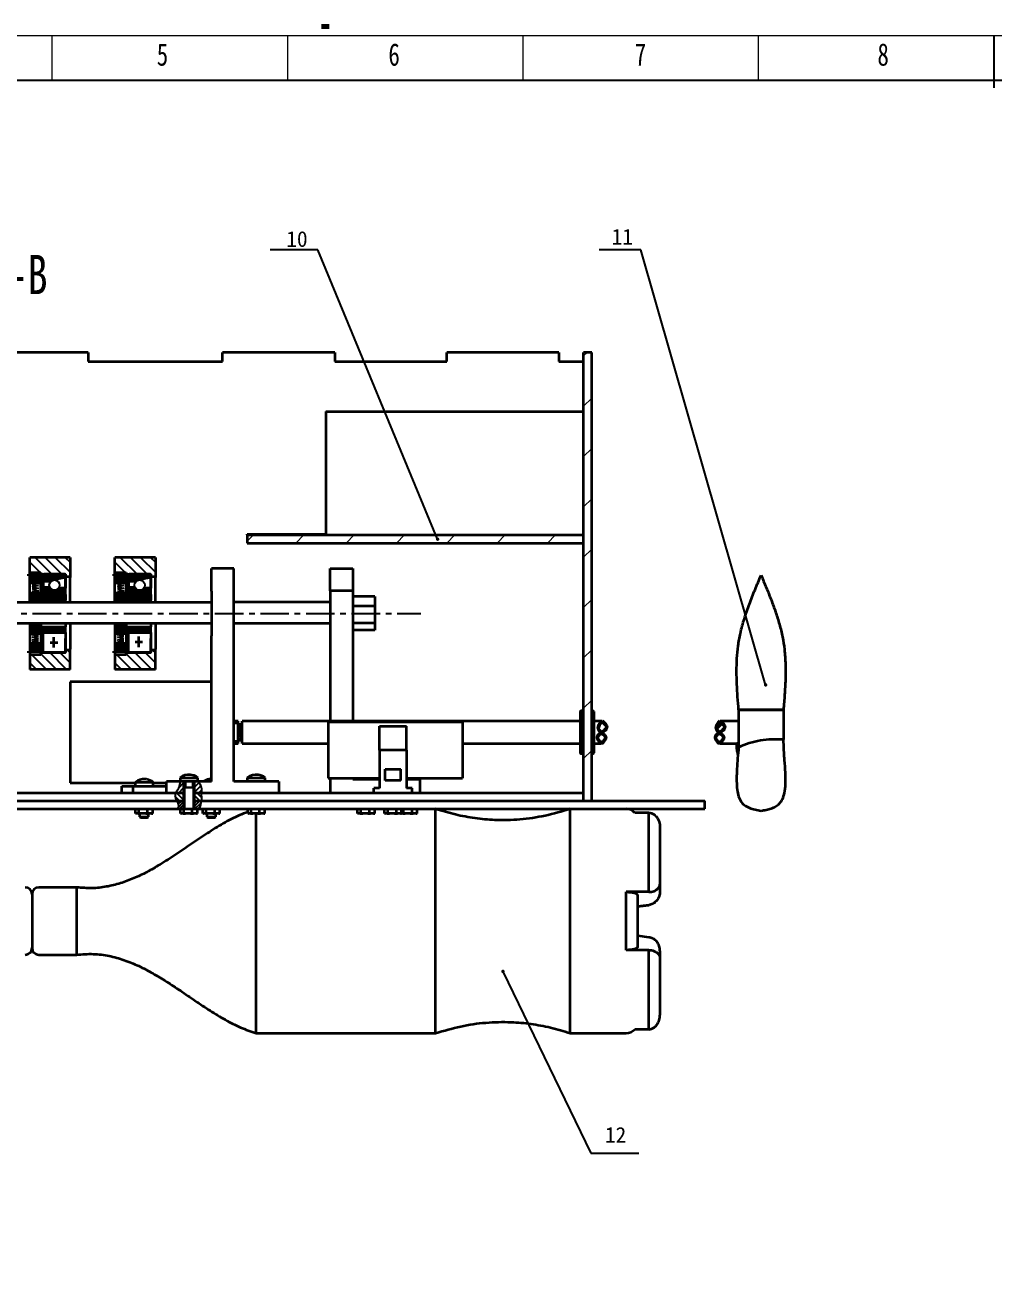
# Model space of a CAD drawing. Header units: millimetres. Extents: x 0 to 841, y 0 to 596.
# Drawn here: x 204.6 to 420.5, y 314.3 to 596.3 of the extents above; entities that cross this region are included whole.
import ezdxf

# ---------------------------------------------------------------- set-up
doc = ezdxf.new("R2010")
doc.units = ezdxf.units.MM
doc.linetypes.add('CENTER', pattern=[10.16, 6.35, -1.27, 1.27, -1.27])
doc.layers.add('中心线', color=4, linetype='CENTER', lineweight=25)
doc.layers.add('粗实线', color=7, linetype='Continuous', lineweight=50)
doc.styles.add('SLDTEXTSTYLE1', font='TXT', dxfattribs={"width": 0.75})
doc.dimstyles.new('ISO-25', dxfattribs={"dimtxt": 2.5, "dimasz": 2.5, "dimexe": 1.25, "dimexo": 0.625, "dimtad": 1, "dimtxsty": 'Standard', "dimcen": 2.5, "dimadec": 0, "dimazin": 0, "dimtfac": 1, "dimtmove": 0, "dimatfit": 3, "dimfxl": 1, "dimarcsym": 0})
pattern_1 = [(45, (-164.268, -94.267), (-5.61266, 5.61266), [])]
pattern_2 = [(135, (-916.0449, -337.09384), (-0.179605122, -0.179605122), [])]
pattern_3 = [(45, (-916.0449, -337.09384), (-0.179605122, 0.179605122), [])]
pattern_4 = [(135, (-916.0449, -337.0938), (-1.122532, -1.122532), [])]
pattern_5 = [(135, (-897.0449, -337.09384), (-0.179605122, -0.179605122), [])]
pattern_6 = [(45, (-897.0449, -337.09384), (-0.179605122, 0.179605122), [])]
pattern_7 = [(135, (-897.0449, -337.0938), (-1.122532, -1.122532), [])]

msp = doc.modelspace()

# ---------------------------------------------------------------- hatches: boundary and pattern name
at = {"linetype": 'Continuous', "lineweight": 18}
h = msp.add_hatch(dxfattribs=at)
h.set_pattern_fill('ANSI31', scale=2.5, style=0)
h.set_pattern_definition(pattern_1)
h.paths.add_polyline_path([(329.07, 425.11), (328.87, 425.11), (328.87, 423.31), (330.87, 423.31), (330.87, 523.31), (329.07, 523.31)], flags=0)
h = msp.add_hatch(dxfattribs=at)
h.set_pattern_fill('ANSI31', scale=2.5, style=0)
h.set_pattern_definition(pattern_1)
h.paths.add_polyline_path([(329.07, 482.61), (254.07, 482.61), (254.07, 480.81), (329.07, 480.81)], flags=0)
h = msp.add_hatch()
h.set_pattern_fill('ANSI31', color=256, scale=0.5, angle=90)
h.set_pattern_definition(pattern_4)
h.paths.add_polyline_path([(213.57, 473.85), (213.57, 473.29), (214.57, 473.29), (214.57, 477.6), (205.57, 477.6), (205.57, 475.1), (205.57, 475.1), (205.57, 475.02), (205.57, 474.24), (208.07, 474.24), (208.07, 473.85)])
h = msp.add_hatch()
h.set_pattern_fill('ANSI31', color=256, scale=0.5, angle=90)
h.set_pattern_definition(pattern_7)
h.paths.add_polyline_path([(232.57, 473.85), (232.57, 473.29), (233.57, 473.29), (233.57, 477.6), (224.57, 477.6), (224.57, 475.1), (224.57, 475.1), (224.57, 475.02), (224.57, 474.24), (227.07, 474.24), (227.07, 473.85)])
h = msp.add_hatch()
h.set_pattern_fill('ANSI31', color=256, scale=0.04)
h.set_pattern_definition([(45, (-916.04489, -337.09384), (-0.089802561, 0.089802561), [])])
edge = h.paths.add_edge_path()
edge.add_line((213.57, 473.1), (213.57, 473.78))
edge.add_spline(control_points=[(213.57, 473.78), (213.57, 473.78), (213.57, 473.8), (213.55, 473.82), (213.54, 473.84), (213.52, 473.85), (213.5, 473.85), (213.49, 473.85)], knot_values=[0, 0, 0, 0, 0.174509, 0.389171, 0.603634, 0.817997, 1, 1, 1, 1], degree=3, periodic=0)
edge.add_line((213.49, 473.85), (208.72, 473.85))
edge.add_spline(control_points=[(208.72, 473.85), (208.71, 473.85), (208.68, 473.85), (208.64, 473.84), (208.6, 473.8), (208.58, 473.76), (208.57, 473.72), (208.57, 473.7), (208.57, 473.7)], knot_values=[0, 0, 0, 0, 0.099515, 0.314092, 0.52889, 0.743834, 0.958798, 1, 1, 1, 1], degree=3, periodic=0)
edge.add_line((208.57, 473.7), (208.57, 472.32))
edge.add_line((208.57, 472.32), (208.57, 472.18))
edge.add_line((208.57, 472.18), (210.21, 472.18))
edge.add_arc((211.07, 471.42), 1.15, 90.5134, 138.666, ccw=False)
edge.add_line((211.06, 472.57), (213.57, 473.1))
h.paths.add_polyline_path([(213.57, 470.72), (213.57, 470.87), (212.08, 470.87, -0.595095), (210.06, 470.87), (208.57, 470.87), (208.57, 469.34), (213.57, 469.34)])
h = msp.add_hatch()
h.set_pattern_fill('ANSI31', color=256, scale=0.04)
h.set_pattern_definition([(45, (-897.04489, -337.09384), (-0.089802561, 0.089802561), [])])
edge = h.paths.add_edge_path()
edge.add_line((232.57, 473.1), (232.57, 473.78))
edge.add_spline(control_points=[(232.57, 473.78), (232.57, 473.78), (232.57, 473.8), (232.55, 473.82), (232.54, 473.84), (232.52, 473.85), (232.5, 473.85), (232.49, 473.85)], knot_values=[0, 0, 0, 0, 0.174509, 0.389171, 0.603634, 0.817997, 1, 1, 1, 1], degree=3, periodic=0)
edge.add_line((232.49, 473.85), (227.72, 473.85))
edge.add_spline(control_points=[(227.72, 473.85), (227.71, 473.85), (227.68, 473.85), (227.64, 473.84), (227.6, 473.8), (227.58, 473.76), (227.57, 473.72), (227.57, 473.7), (227.57, 473.7)], knot_values=[0, 0, 0, 0, 0.099515, 0.314092, 0.52889, 0.743834, 0.958798, 1, 1, 1, 1], degree=3, periodic=0)
edge.add_line((227.57, 473.7), (227.57, 472.32))
edge.add_line((227.57, 472.32), (227.57, 472.18))
edge.add_line((227.57, 472.18), (229.21, 472.18))
edge.add_arc((230.07, 471.42), 1.15, 90.5134, 138.666, ccw=False)
edge.add_line((230.06, 472.57), (232.57, 473.1))
h.paths.add_polyline_path([(232.57, 470.72), (232.57, 470.87), (231.08, 470.87, -0.595095), (229.06, 470.87), (227.57, 470.87), (227.57, 469.34), (232.57, 469.34)])
h = msp.add_hatch()
h.set_pattern_fill('ANSI31', color=256, scale=0.08)
h.set_pattern_definition(pattern_3)
h.paths.add_polyline_path([(208.07, 473.36), (205.57, 473.36), (205.57, 472.15), (205.57, 471.84), (208.07, 471.84)])
h = msp.add_hatch()
h.set_pattern_fill('ANSI31', color=256, scale=0.08)
h.set_pattern_definition(pattern_6)
h.paths.add_polyline_path([(227.07, 473.36), (224.57, 473.36), (224.57, 472.15), (224.57, 471.84), (227.07, 471.84)])
h = msp.add_hatch()
h.set_pattern_fill('ANSI31', color=256, scale=0.08, angle=90)
h.set_pattern_definition(pattern_2)
h.paths.add_polyline_path([(213.57, 469.34), (208.07, 469.34), (208.07, 469.6), (205.57, 469.6), (205.57, 467.57), (208.07, 467.57), (208.07, 468.08), (213.57, 468.08)])
h = msp.add_hatch()
h.set_pattern_fill('ANSI31', color=256, scale=0.08, angle=90)
h.set_pattern_definition(pattern_5)
h.paths.add_polyline_path([(232.57, 469.34), (227.07, 469.34), (227.07, 469.6), (224.57, 469.6), (224.57, 467.57), (227.07, 467.57), (227.07, 468.08), (232.57, 468.08)])
h = msp.add_hatch()
h.set_pattern_fill('ANSI31', color=256, scale=0.08, angle=90)
h.set_pattern_definition(pattern_2)
h.paths.add_polyline_path([(213.57, 460.88), (208.07, 460.88), (208.07, 460.62), (205.57, 460.62), (205.57, 462.65), (208.07, 462.65), (208.07, 462.13), (213.57, 462.13)])
h = msp.add_hatch()
h.set_pattern_fill('ANSI31', color=256, scale=0.08, angle=90)
h.set_pattern_definition(pattern_5)
h.paths.add_polyline_path([(232.57, 460.88), (227.07, 460.88), (227.07, 460.62), (224.57, 460.62), (224.57, 462.65), (227.07, 462.65), (227.07, 462.13), (232.57, 462.13)])
h = msp.add_hatch()
h.set_pattern_fill('ANSI31', color=256, scale=0.08)
h.set_pattern_definition(pattern_3)
h.paths.add_polyline_path([(208.07, 456.86), (208.07, 458.38), (205.57, 458.38), (205.57, 458.07), (205.57, 456.86)])
h = msp.add_hatch()
h.set_pattern_fill('ANSI31', color=256, scale=0.5, angle=90)
h.set_pattern_definition(pattern_4)
h.paths.add_polyline_path([(214.57, 452.62), (205.57, 452.62), (205.57, 455.12), (205.57, 455.12), (205.57, 455.2), (205.57, 455.98), (208.07, 455.98), (208.07, 456.37), (213.57, 456.37), (213.57, 456.93), (214.57, 456.93)])
h = msp.add_hatch()
h.set_pattern_fill('ANSI31', color=256, scale=0.08)
h.set_pattern_definition(pattern_6)
h.paths.add_polyline_path([(227.07, 456.86), (227.07, 458.38), (224.57, 458.38), (224.57, 458.07), (224.57, 456.86)])
h = msp.add_hatch()
h.set_pattern_fill('ANSI31', color=256, scale=0.5, angle=90)
h.set_pattern_definition(pattern_7)
h.paths.add_polyline_path([(233.57, 452.62), (224.57, 452.62), (224.57, 455.12), (224.57, 455.12), (224.57, 455.2), (224.57, 455.98), (227.07, 455.98), (227.07, 456.37), (232.57, 456.37), (232.57, 456.93), (233.57, 456.93)])
at = {"linetype": 'Continuous', "lineweight": -3, "true_color": 0xffffff}
h = msp.add_hatch(dxfattribs=at)
h.set_pattern_fill('ANSI31', scale=0.25)
edge = h.paths.add_edge_path()
edge.add_line((239.87, 427.61), (239.07, 427.61))
edge.add_spline(control_points=[(239.07, 427.61), (239, 427.1), (238.9, 426.24), (238.33, 425.44), (238.16, 425.11)], knot_values=[0, 0, 0, 0, 1.535081, 2.625013, 2.625013, 2.625013, 2.625013], degree=3, periodic=0)
edge.add_line((238.16, 425.11), (239.87, 425.11))
edge.add_line((239.87, 425.11), (239.87, 427.61))
edge = h.paths.add_edge_path()
edge.add_spline(control_points=[(243.81, 425.11), (243.83, 425.53), (243.99, 426.47), (243.39, 427.21), (243.07, 427.61)], knot_values=[0, 0, 0, 0, 1.246234, 2.705695, 2.705695, 2.705695, 2.705695], degree=3, periodic=0)
edge.add_line((243.07, 427.61), (242.27, 427.61))
edge.add_line((242.27, 427.61), (242.27, 425.11))
edge.add_line((242.27, 425.11), (243.81, 425.11))
h = msp.add_hatch(dxfattribs=at)
h.set_pattern_fill('ANSI31', scale=0.25, angle=90)
edge = h.paths.add_edge_path()
edge.add_line((239.87, 425.11), (238.16, 425.11))
edge.add_spline(control_points=[(238.16, 425.11), (238.03, 424.86), (237.81, 424.27), (238.17, 423.66), (238.36, 423.31)], knot_values=[2.625013, 2.625013, 2.625013, 2.625013, 3.455947, 4.582854, 4.582854, 4.582854, 4.582854], degree=3, periodic=0)
edge.add_line((238.36, 423.31), (239.87, 423.31))
edge.add_line((239.87, 423.31), (239.87, 425.11))
edge = h.paths.add_edge_path()
edge.add_spline(control_points=[(243.81, 423.31), (243.88, 423.9), (243.79, 424.5), (243.81, 425.11)], knot_values=[0, 0, 0, 0, 1.8, 1.8, 1.8, 1.8], degree=3, periodic=0)
edge.add_line((243.81, 425.11), (242.27, 425.11))
edge.add_line((242.27, 425.11), (242.27, 423.31))
edge.add_line((242.27, 423.31), (243.81, 423.31))
h = msp.add_hatch(dxfattribs=at)
h.set_pattern_fill('ANSI31', scale=0.15)
edge = h.paths.add_edge_path()
edge.add_line((239.87, 423.31), (238.36, 423.31))
edge.add_spline(control_points=[(238.36, 423.31), (238.55, 422.96), (238.86, 422.36), (238.61, 421.76), (238.5, 421.51)], knot_values=[4.582854, 4.582854, 4.582854, 4.582854, 5.689372, 6.471159, 6.471159, 6.471159, 6.471159], degree=3, periodic=0)
edge.add_line((238.5, 421.51), (239.87, 421.51))
edge.add_line((239.87, 421.51), (239.87, 423.31))
edge = h.paths.add_edge_path()
edge.add_spline(control_points=[(243.31, 421.51), (243.53, 422.1), (243.75, 422.7), (243.81, 423.31)], knot_values=[0, 0, 0, 0, 1.869849, 1.869849, 1.869849, 1.869849], degree=3, periodic=0)
edge.add_line((243.81, 423.31), (242.27, 423.31))
edge.add_line((242.27, 423.31), (242.27, 421.51))
edge.add_line((242.27, 421.51), (243.31, 421.51))
at = {"layer": '粗实线'}
h = msp.add_hatch(dxfattribs=at)
h.set_pattern_fill('ANSI31', color=256)
edge = h.paths.add_edge_path()
edge.add_spline(control_points=[(554.51, 342.15), (555.59, 340.71), (557.91, 337.63), (558.93, 341.73), (559.73, 343.41)], knot_values=[0, 0, 0, 0, 4.038135, 8.645065, 8.645065, 8.645065, 8.645065], degree=3, periodic=0)
edge.add_spline(control_points=[(559.73, 343.41), (558.84, 344.21), (556.62, 345.2), (555.23, 343.2), (554.51, 342.15)], knot_values=[0, 0, 0, 0, 3.06171, 6.39741, 6.39741, 6.39741, 6.39741], degree=3, periodic=0)
edge = h.paths.add_edge_path()
edge.add_spline(control_points=[(561.43, 317.92), (561.56, 317.79), (562.41, 316.95), (563.91, 314.3), (565.4, 317.13), (566.32, 318.89)], knot_values=[6.39741, 6.39741, 6.39741, 6.39741, 6.859236, 9.423324, 13.654536, 13.654536, 13.654536, 13.654536], degree=3, periodic=0)
edge.add_spline(control_points=[(566.32, 318.89), (565.08, 319.53), (563, 320.58), (561.83, 318.77), (561.43, 317.92)], knot_values=[8.645065, 8.645065, 8.645065, 8.645065, 12.172565, 14.502877, 14.502877, 14.502877, 14.502877], degree=3, periodic=0)
edge = h.paths.add_edge_path()
edge.add_spline(control_points=[(552.48, 478.17), (553.47, 477.05), (555.54, 474.74), (556.95, 477.76), (557.77, 479)], knot_values=[0, 0, 0, 0, 3.536781, 7.341093, 7.341093, 7.341093, 7.341093], degree=3, periodic=0)
edge.add_spline(control_points=[(557.77, 479), (556.94, 479.9), (554.82, 481.17), (553.28, 479.19), (552.48, 478.17)], knot_values=[0, 0, 0, 0, 3.113908, 6.492517, 6.492517, 6.492517, 6.492517], degree=3, periodic=0)
edge = h.paths.add_edge_path()
edge.add_spline(control_points=[(558.43, 499.43), (558.56, 499.28), (559.38, 498.31), (560.62, 495.69), (562.35, 498.01), (563.35, 499.36)], knot_values=[6.492517, 6.492517, 6.492517, 6.492517, 6.998699, 9.669347, 13.400744, 13.400744, 13.400744, 13.400744], degree=3, periodic=0)
edge.add_spline(control_points=[(563.35, 499.36), (562.13, 500.29), (560.22, 501.75), (558.88, 500.12), (558.43, 499.43)], knot_values=[7.341093, 7.341093, 7.341093, 7.341093, 11.098178, 13.206882, 13.206882, 13.206882, 13.206882], degree=3, periodic=0)
edge = h.paths.add_edge_path()
edge.add_spline(control_points=[(333.04, 438.51), (333.59, 438.89), (334.79, 439.64), (333.74, 440.61), (333.2, 441.11)], knot_values=[0, 0, 0, 0, 1.653594, 3.425801, 3.425801, 3.425801, 3.425801], degree=3, periodic=0)
edge.add_spline(control_points=[(333.2, 441.11), (332.71, 440.53), (331.91, 439.59), (332.69, 438.8), (333.04, 438.51)], knot_values=[0, 0, 0, 0, 1.883557, 3.076273, 3.076273, 3.076273, 3.076273], degree=3, periodic=0)
edge = h.paths.add_edge_path()
edge.add_spline(control_points=[(359.35, 438.51), (359.9, 438.89), (361.1, 439.64), (360.05, 440.61), (359.51, 441.11)], knot_values=[0, 0, 0, 0, 1.653594, 3.425801, 3.425801, 3.425801, 3.425801], degree=3, periodic=0)
edge.add_spline(control_points=[(359.51, 441.11), (359.02, 440.53), (358.23, 439.59), (359.01, 438.8), (359.35, 438.51)], knot_values=[0, 0, 0, 0, 1.883557, 3.076273, 3.076273, 3.076273, 3.076273], degree=3, periodic=0)

# ---------------------------------------------------------------- linework, layer by layer
at = {"color": 7, "linetype": 'Continuous', "lineweight": 35}
for p, q in [((270.61, 596.26), (272.32, 596.26)), ((218.57, 523.31), (193.57, 523.31)), ((218.57, 523.31), (218.57, 521.31)), ((248.57, 521.31), (248.57, 523.31)), ((273.57, 523.31), (248.57, 523.31)), ((273.57, 523.31), (273.57, 521.31)), ((298.57, 521.31), (298.57, 523.31)), ((323.57, 523.31), (298.57, 523.31)), ((323.57, 523.31), (323.57, 521.31)), ((329.07, 425.11), (329.07, 523.31)), ((330.87, 523.31), (329.07, 523.31)), ((330.87, 423.31), (330.87, 523.31)), ((218.57, 521.31), (248.57, 521.31)), ((273.57, 521.31), (298.57, 521.31)), ((323.57, 521.31), (329.07, 521.31)), ((271.57, 510.11), (271.57, 482.61)), ((271.57, 510.11), (329.07, 510.11)), ((254.07, 482.81), (271.57, 482.81)), ((254.07, 482.61), (254.07, 482.81)), ((254.07, 482.61), (254.07, 480.81)), ((254.07, 482.61), (329.07, 482.61)), ((329.07, 480.81), (329.07, 482.61)), ((254.07, 480.81), (329.07, 480.81)), ((205.57, 475.1), (205.57, 477.6)), ((214.57, 477.6), (205.57, 477.6)), ((214.57, 477.6), (214.57, 473.1)), ((224.57, 475.1), (224.57, 477.6)), ((233.57, 477.6), (224.57, 477.6)), ((233.57, 477.6), (233.57, 473.1)), ((205.57, 475.02), (205.57, 475.1)), ((205.57, 475.1), (205.57, 475.1)), ((205.57, 474.24), (205.57, 475.02)), ((205.57, 474.24), (208.07, 474.24)), ((205.57, 474.01), (205.57, 474.24)), ((205.57, 473.36), (205.57, 474.01)), ((208.07, 474.24), (208.07, 473.85)), ((208.07, 473.85), (213.57, 473.85)), ((208.07, 471.84), (208.07, 473.85)), ((208.57, 473.7), (208.57, 472.32)), ((213.49, 473.85), (208.72, 473.85)), ((213.57, 473.85), (213.57, 473.1)), ((213.57, 473.1), (213.57, 473.78)), ((224.57, 475.02), (224.57, 475.1)), ((224.57, 475.1), (224.57, 475.1)), ((224.57, 474.24), (224.57, 475.02)), ((224.57, 474.24), (227.07, 474.24)), ((224.57, 474.01), (224.57, 474.24)), ((224.57, 473.36), (224.57, 474.01)), ((227.07, 474.24), (227.07, 473.85)), ((227.07, 473.85), (232.57, 473.85)), ((227.07, 471.84), (227.07, 473.85)), ((227.57, 473.7), (227.57, 472.32)), ((232.49, 473.85), (227.72, 473.85)), ((232.57, 473.85), (232.57, 473.1)), ((232.57, 473.1), (232.57, 473.78)), ((246.07, 470.09), (246.07, 475.11)), ((251.07, 475.11), (246.07, 475.11)), ((251.07, 427.61), (251.07, 475.11)), ((272.57, 475.11), (277.57, 475.11)), ((272.57, 470.11), (272.57, 475.11)), ((277.57, 475.11), (277.57, 470.11)), ((205.57, 473.36), (208.07, 473.36)), ((205.57, 472.15), (205.57, 473.36)), ((205.57, 471.84), (205.57, 472.15)), ((208.07, 471.84), (205.57, 471.84)), ((205.57, 469.62), (205.57, 471.84)), ((208.07, 469.62), (208.07, 471.84)), ((208.57, 472.32), (208.57, 470.87)), ((208.57, 470.87), (208.57, 469.34)), ((210.06, 470.87), (208.57, 470.87)), ((214.57, 473.29), (213.57, 473.29)), ((213.57, 473.1), (213.57, 470.72)), ((213.57, 470.76), (213.57, 473.1)), ((214.57, 467.57), (214.57, 473.1)), ((224.57, 473.36), (227.07, 473.36)), ((224.57, 472.15), (224.57, 473.36)), ((224.57, 471.84), (224.57, 472.15)), ((227.07, 471.84), (224.57, 471.84)), ((224.57, 469.62), (224.57, 471.84)), ((227.07, 469.62), (227.07, 471.84)), ((227.57, 472.32), (227.57, 470.87)), ((227.57, 470.87), (227.57, 469.34)), ((229.06, 470.87), (227.57, 470.87)), ((233.57, 473.29), (232.57, 473.29)), ((232.57, 473.1), (232.57, 470.72)), ((232.57, 470.76), (232.57, 473.1)), ((233.57, 467.57), (233.57, 473.1)), ((205.57, 469.62), (208.07, 469.62)), ((205.57, 469.6), (205.57, 469.62)), ((208.07, 469.6), (205.57, 469.6)), ((205.57, 467.57), (205.57, 469.6)), ((208.07, 469.62), (208.07, 469.6)), ((208.07, 469.34), (208.07, 469.6)), ((208.07, 469.34), (213.57, 469.34)), ((208.07, 468.08), (213.57, 468.08)), ((208.07, 467.57), (208.07, 468.08)), ((208.57, 469.34), (213.57, 469.34)), ((213.57, 469.34), (213.57, 470.72)), ((213.57, 469.34), (213.57, 468.08)), ((213.57, 467.57), (213.57, 468.08)), ((224.57, 469.62), (227.07, 469.62)), ((224.57, 469.6), (224.57, 469.62)), ((227.07, 469.6), (224.57, 469.6)), ((224.57, 467.57), (224.57, 469.6)), ((227.07, 469.62), (227.07, 469.6)), ((227.07, 469.34), (227.07, 469.6)), ((227.07, 469.34), (232.57, 469.34)), ((227.07, 468.08), (232.57, 468.08)), ((227.07, 467.57), (227.07, 468.08)), ((227.57, 469.34), (232.57, 469.34)), ((232.57, 469.34), (232.57, 470.72)), ((232.57, 469.34), (232.57, 468.08)), ((232.57, 467.57), (232.57, 468.08)), ((246.07, 470.09), (246.07, 465.11)), ((272.57, 470.11), (272.57, 441.11)), ((277.57, 470.11), (272.57, 470.11)), ((277.57, 470.11), (277.57, 441.11)), ((282.52, 468.85), (277.57, 468.85)), ((282.52, 468.85), (282.52, 466.7)), ((244.83, 467.57), (120.33, 467.57)), ((246.07, 467.57), (120.33, 467.57)), ((272.57, 467.61), (251.07, 467.61)), ((282.52, 466.7), (277.57, 466.7)), ((282.52, 466.7), (282.52, 462.96)), ((120.33, 462.93), (246.07, 462.93)), ((205.57, 462.93), (205.57, 460.62)), ((208.07, 462.93), (208.07, 462.13)), ((213.57, 462.93), (213.57, 462.13)), ((214.57, 462.93), (214.57, 457.12)), ((224.57, 462.93), (224.57, 460.62)), ((227.07, 462.93), (227.07, 462.13)), ((232.57, 462.93), (232.57, 462.13)), ((233.57, 462.93), (233.57, 457.12)), ((246.07, 465.11), (246.07, 460.12)), ((251.07, 462.93), (272.57, 462.93)), ((282.52, 462.96), (277.57, 462.96)), ((282.52, 462.96), (282.52, 461.37)), ((208.07, 460.62), (205.57, 460.62)), ((205.57, 460.62), (205.57, 460.6)), ((205.57, 460.6), (208.07, 460.6)), ((205.57, 460.6), (205.57, 458.38)), ((208.07, 462.13), (213.57, 462.13)), ((208.07, 460.88), (208.07, 460.62)), ((208.07, 460.88), (213.57, 460.88)), ((208.07, 460.6), (208.07, 460.62)), ((208.07, 460.6), (208.07, 458.38)), ((208.57, 460.88), (213.57, 460.88)), ((208.57, 459.35), (208.57, 460.88)), ((210.96, 457.51), (210.96, 459.84)), ((213.57, 460.88), (213.57, 462.13)), ((213.57, 460.88), (213.57, 459.5)), ((227.07, 460.62), (224.57, 460.62)), ((224.57, 460.62), (224.57, 460.6)), ((224.57, 460.6), (227.07, 460.6)), ((224.57, 460.6), (224.57, 458.38)), ((227.07, 462.13), (232.57, 462.13)), ((227.07, 460.88), (227.07, 460.62)), ((227.07, 460.88), (232.57, 460.88)), ((227.07, 460.6), (227.07, 460.62)), ((227.07, 460.6), (227.07, 458.38)), ((227.57, 460.88), (232.57, 460.88)), ((227.57, 459.35), (227.57, 460.88)), ((229.86, 457.61), (229.86, 459.94)), ((232.57, 460.88), (232.57, 462.13)), ((232.57, 460.88), (232.57, 459.5)), ((246.07, 427.61), (246.07, 460.12)), ((282.52, 461.37), (277.57, 461.37)), ((208.07, 458.38), (205.57, 458.38)), ((205.57, 458.38), (205.57, 458.07)), ((205.57, 458.07), (205.57, 456.86)), ((205.57, 456.86), (208.07, 456.86)), ((205.57, 456.86), (205.57, 456.21)), ((208.07, 458.38), (208.07, 456.37)), ((208.57, 457.9), (208.57, 459.35)), ((208.57, 456.52), (208.57, 457.9)), ((210.13, 458.66), (211.79, 458.66)), ((213.57, 457.12), (213.57, 459.5)), ((213.57, 459.46), (213.57, 457.12)), ((213.57, 457.12), (213.57, 456.44)), ((213.57, 456.37), (213.57, 457.12)), ((214.57, 456.93), (213.57, 456.93)), ((214.57, 452.62), (214.57, 457.12)), ((227.07, 458.38), (224.57, 458.38)), ((224.57, 458.38), (224.57, 458.07)), ((224.57, 458.07), (224.57, 456.86)), ((224.57, 456.86), (227.07, 456.86)), ((224.57, 456.86), (224.57, 456.21)), ((227.07, 458.38), (227.07, 456.37)), ((227.57, 457.9), (227.57, 459.35)), ((227.57, 456.52), (227.57, 457.9)), ((229.03, 458.76), (230.69, 458.76)), ((232.57, 457.12), (232.57, 459.5)), ((232.57, 459.46), (232.57, 457.12)), ((232.57, 457.12), (232.57, 456.44)), ((232.57, 456.37), (232.57, 457.12)), ((233.57, 456.93), (232.57, 456.93)), ((233.57, 452.62), (233.57, 457.12)), ((205.57, 456.21), (205.57, 455.98)), ((205.57, 455.98), (208.07, 455.98)), ((205.57, 455.98), (205.57, 455.2)), ((205.57, 455.2), (205.57, 455.12)), ((205.57, 455.12), (205.57, 452.62)), ((205.57, 455.12), (205.57, 455.12)), ((208.07, 456.37), (213.57, 456.37)), ((208.07, 455.98), (208.07, 456.37)), ((213.49, 456.37), (208.72, 456.37)), ((224.57, 456.21), (224.57, 455.98)), ((224.57, 455.98), (227.07, 455.98)), ((224.57, 455.98), (224.57, 455.2)), ((224.57, 455.2), (224.57, 455.12)), ((224.57, 455.12), (224.57, 452.62)), ((224.57, 455.12), (224.57, 455.12)), ((227.07, 456.37), (232.57, 456.37)), ((227.07, 455.98), (227.07, 456.37)), ((232.49, 456.37), (227.72, 456.37)), ((214.57, 452.62), (205.57, 452.62)), ((233.57, 452.62), (224.57, 452.62)), ((246.07, 449.86), (214.57, 449.86)), ((214.57, 449.86), (214.57, 427.36)), ((328.31, 443.21), (328.31, 434.01)), ((329.07, 443.36), (328.46, 443.36)), ((331.16, 443.36), (330.87, 443.36)), ((331.31, 443.21), (331.31, 434.01)), ((373.63, 443.61), (363.63, 443.61)), ((363.63, 443.61), (363.63, 435.2)), ((373.63, 443.61), (373.63, 436.96)), ((252.07, 441.11), (251.07, 441.11)), ((251.93, 440.61), (251.07, 440.61)), ((251.93, 440.61), (251.93, 437.16)), ((252.07, 441.11), (252.07, 441.11)), ((252.07, 440.42), (252.07, 441.11)), ((252.9, 440.36), (252.11, 440.36)), ((328.31, 441.11), (252.9, 441.11)), ((252.9, 436.52), (252.9, 441.11)), ((302.07, 440.86), (272.07, 440.86)), ((272.07, 440.86), (272.07, 428.36)), ((283.57, 439.97), (289.57, 439.97)), ((283.57, 434.61), (283.57, 439.97)), ((289.57, 434.61), (289.57, 439.97)), ((302.07, 440.86), (302.07, 428.36)), ((333.2, 441.11), (331.31, 441.11)), ((363.63, 441.11), (359.51, 441.11)), ((251.93, 437.16), (251.93, 436.61)), ((251.07, 436.61), (251.93, 436.61)), ((251.07, 436.11), (252.07, 436.11)), ((252.07, 436.11), (252.07, 436.8)), ((252.11, 436.86), (252.9, 436.86)), ((252.9, 436.11), (252.9, 436.52)), ((252.9, 436.11), (272.07, 436.11)), ((289.57, 434.61), (283.57, 434.61)), ((283.57, 434.61), (283.57, 426.11)), ((289.57, 434.61), (289.57, 426.11)), ((302.07, 436.11), (328.31, 436.11)), ((331.31, 436.11), (333.06, 436.11)), ((359.37, 436.11), (363.63, 436.11)), ((328.46, 433.86), (329.07, 433.86)), ((330.87, 433.86), (331.16, 433.86)), ((284.82, 430.36), (288.32, 430.36)), ((284.82, 427.86), (284.82, 430.36)), ((288.32, 427.86), (288.32, 430.36)), ((214.57, 427.36), (229.07, 427.36)), ((226.07, 425.11), (226.07, 426.61)), ((226.07, 426.61), (228.57, 426.61)), ((228.57, 426.61), (228.57, 425.11)), ((228.57, 426.61), (236.07, 426.61)), ((229.07, 427.47), (229.07, 426.61)), ((229.07, 427.47), (233.07, 427.47)), ((233.07, 426.61), (233.07, 427.47)), ((233.07, 427.36), (236.07, 427.36)), ((236.07, 425.11), (236.07, 427.61)), ((246.07, 427.61), (236.07, 427.61)), ((239.07, 428.47), (239.07, 427.61)), ((239.07, 428.47), (243.07, 428.47)), ((243.07, 427.61), (243.07, 428.47)), ((261.07, 427.61), (251.07, 427.61)), ((254.07, 428.47), (254.07, 427.61)), ((254.07, 428.47), (257.87, 428.47)), ((257.87, 428.47), (258.07, 428.47)), ((258.07, 427.61), (258.07, 428.47)), ((261.07, 427.61), (261.07, 425.11)), ((272.07, 428.36), (283.57, 428.36)), ((272.57, 428.36), (272.57, 425.11)), ((277.57, 428.36), (277.57, 428.11)), ((283.57, 428.11), (277.57, 428.11)), ((282.32, 425.11), (282.32, 426.11)), ((283.57, 426.11), (282.32, 426.11)), ((288.32, 427.86), (284.82, 427.86)), ((289.57, 428.36), (302.07, 428.36)), ((292.57, 428.11), (289.57, 428.11)), ((290.82, 426.11), (289.57, 426.11)), ((290.82, 425.11), (290.82, 426.11)), ((292.57, 428.11), (292.57, 425.11)), ((56.07, 423.31), (240.07, 423.31)), ((83.07, 425.11), (240.07, 425.11)), ((83.07, 423.31), (240.07, 423.31)), ((236.07, 425.11), (239.87, 425.11)), ((242.07, 425.11), (329.07, 425.11)), ((242.07, 423.31), (329.07, 423.31)), ((243.81, 425.11), (261.07, 425.11)), ((243.81, 423.31), (356.07, 423.31)), ((328.87, 425.11), (329.07, 425.11)), ((328.87, 423.31), (330.87, 423.31)), ((329.07, 423.31), (329.07, 425.11)), ((356.07, 421.51), (356.07, 423.31)), ((56.07, 421.51), (356.07, 421.51)), ((229.17, 421.47), (229.28, 421.5)), ((229.17, 420.5), (229.17, 421.47)), ((229.32, 421.51), (229.26, 421.49)), ((229.26, 420.47), (229.32, 420.46)), ((229.75, 420.46), (229.32, 420.46)), ((229.91, 420.5), (229.75, 420.46)), ((229.75, 420.46), (230.3, 420.46)), ((229.91, 420.5), (229.91, 421.47)), ((230.3, 420.46), (229.91, 420.5)), ((230.07, 420.46), (230.07, 419.78)), ((231.41, 420.46), (230.3, 420.46)), ((231.81, 420.5), (231.41, 420.46)), ((231.41, 420.46), (232.05, 420.46)), ((231.81, 420.5), (231.81, 421.47)), ((232.05, 420.46), (231.81, 420.5)), ((232.73, 420.46), (232.05, 420.46)), ((232.07, 419.78), (232.07, 420.46)), ((232.97, 420.5), (232.73, 420.46)), ((232.73, 420.46), (232.82, 420.46)), ((232.88, 421.49), (232.82, 421.51)), ((232.82, 420.46), (232.88, 420.47)), ((232.97, 421.47), (232.87, 421.49)), ((232.97, 420.5), (232.97, 421.47)), ((239.17, 421.47), (239.28, 421.5)), ((239.17, 420.5), (239.17, 421.47)), ((239.32, 421.51), (239.26, 421.49)), ((239.26, 420.47), (239.32, 420.46)), ((239.75, 420.46), (239.32, 420.46)), ((239.91, 420.5), (239.75, 420.46)), ((239.75, 420.46), (240.3, 420.46)), ((239.91, 420.5), (239.91, 421.47)), ((240.3, 420.46), (239.91, 420.5)), ((241.41, 420.46), (240.3, 420.46)), ((241.81, 420.5), (241.41, 420.46)), ((241.41, 420.46), (242.05, 420.46)), ((241.81, 420.5), (241.81, 421.47)), ((242.05, 420.46), (241.81, 420.5)), ((242.73, 420.46), (242.05, 420.46)), ((242.97, 420.5), (242.73, 420.46)), ((242.73, 420.46), (242.82, 420.46)), ((242.88, 421.49), (242.82, 421.51)), ((242.82, 420.46), (242.88, 420.47)), ((242.97, 421.47), (242.87, 421.49)), ((242.97, 420.5), (242.97, 421.47)), ((244.17, 421.47), (244.28, 421.5)), ((244.17, 420.5), (244.17, 421.47)), ((244.32, 421.51), (244.26, 421.49)), ((244.26, 420.47), (244.32, 420.46)), ((244.75, 420.46), (244.32, 420.46)), ((244.91, 420.5), (244.75, 420.46)), ((244.75, 420.46), (245.3, 420.46)), ((244.91, 420.5), (244.91, 421.47)), ((245.3, 420.46), (244.91, 420.5)), ((245.07, 420.46), (245.07, 419.78)), ((246.41, 420.46), (245.3, 420.46)), ((246.81, 420.5), (246.41, 420.46)), ((246.41, 420.46), (247.05, 420.46)), ((246.81, 420.5), (246.81, 421.47)), ((247.05, 420.46), (246.81, 420.5)), ((247.73, 420.46), (247.05, 420.46)), ((247.07, 419.78), (247.07, 420.46)), ((247.97, 420.5), (247.73, 420.46)), ((247.73, 420.46), (247.82, 420.46)), ((247.88, 421.49), (247.82, 421.51)), ((247.82, 420.46), (247.88, 420.47)), ((247.97, 421.47), (247.87, 421.49)), ((247.97, 420.5), (247.97, 421.47)), ((254.17, 421.47), (254.28, 421.5)), ((254.17, 420.5), (254.17, 421.47)), ((254.32, 421.51), (254.26, 421.49)), ((254.26, 420.47), (254.32, 420.46)), ((254.75, 420.46), (254.32, 420.46)), ((254.91, 420.5), (254.75, 420.46)), ((254.75, 420.46), (255.3, 420.46)), ((254.91, 420.5), (254.91, 421.47)), ((255.3, 420.46), (254.91, 420.5)), ((256.41, 420.46), (255.3, 420.46)), ((256.07, 371.51), (256.07, 420.46)), ((256.07, 371.51), (256.07, 420.46)), ((256.81, 420.5), (256.41, 420.46)), ((256.41, 420.46), (257.05, 420.46)), ((256.81, 420.5), (256.81, 421.47)), ((257.05, 420.46), (256.81, 420.5)), ((257.73, 420.46), (257.05, 420.46)), ((257.97, 420.5), (257.73, 420.46)), ((257.73, 420.46), (257.82, 420.46)), ((257.88, 421.49), (257.82, 421.51)), ((257.82, 420.46), (257.88, 420.47)), ((257.97, 421.47), (257.87, 421.49)), ((257.97, 420.5), (257.97, 421.47)), ((278.67, 421.47), (278.78, 421.5)), ((278.67, 420.5), (278.67, 421.47)), ((278.82, 421.51), (278.76, 421.49)), ((278.76, 420.47), (278.82, 420.46)), ((279.25, 420.46), (278.82, 420.46)), ((279.41, 420.5), (279.25, 420.46)), ((279.25, 420.46), (279.8, 420.46)), ((279.41, 420.5), (279.41, 421.47)), ((279.8, 420.46), (279.41, 420.5)), ((280.91, 420.46), (279.8, 420.46)), ((281.31, 420.5), (280.91, 420.46)), ((280.91, 420.46), (281.55, 420.46)), ((281.31, 420.5), (281.31, 421.47)), ((281.55, 420.46), (281.31, 420.5)), ((282.23, 420.46), (281.55, 420.46)), ((282.47, 420.5), (282.23, 420.46)), ((282.23, 420.46), (282.32, 420.46)), ((282.38, 421.49), (282.32, 421.51)), ((282.32, 420.46), (282.38, 420.47)), ((282.47, 421.47), (282.37, 421.49)), ((282.47, 420.5), (282.47, 421.47)), ((284.67, 421.47), (284.78, 421.5)), ((284.67, 420.5), (284.67, 421.47)), ((284.82, 421.51), (284.76, 421.49)), ((284.76, 420.47), (284.82, 420.46)), ((285.25, 420.46), (284.82, 420.46)), ((285.41, 420.5), (285.25, 420.46)), ((285.25, 420.46), (285.8, 420.46)), ((285.41, 420.5), (285.41, 421.47)), ((285.8, 420.46), (285.41, 420.5)), ((286.91, 420.46), (285.8, 420.46)), ((287.31, 420.5), (286.91, 420.46)), ((286.91, 420.46), (287.55, 420.46)), ((287.31, 420.5), (287.31, 421.47)), ((287.55, 420.46), (287.31, 420.5)), ((288.23, 420.46), (287.55, 420.46)), ((288.47, 420.5), (288.23, 420.46)), ((288.23, 420.46), (288.32, 420.46)), ((288.38, 421.49), (288.32, 421.51)), ((288.32, 420.46), (288.38, 420.47)), ((288.47, 421.47), (288.37, 421.49)), ((288.75, 420.46), (288.42, 420.46)), ((288.47, 420.5), (288.47, 421.47)), ((288.91, 420.5), (288.75, 420.46)), ((288.75, 420.46), (289.3, 420.46)), ((288.91, 420.5), (288.91, 421.47)), ((289.3, 420.46), (288.91, 420.5)), ((290.41, 420.46), (289.3, 420.46)), ((290.81, 420.5), (290.41, 420.46)), ((290.41, 420.46), (291.05, 420.46)), ((290.81, 420.5), (290.81, 421.47)), ((291.05, 420.46), (290.81, 420.5)), ((291.73, 420.46), (291.05, 420.46)), ((291.97, 420.5), (291.73, 420.46)), ((291.73, 420.46), (291.82, 420.46)), ((291.88, 421.49), (291.82, 421.51)), ((291.82, 420.46), (291.88, 420.47)), ((291.97, 421.47), (291.87, 421.49)), ((291.97, 420.5), (291.97, 421.47)), ((296.07, 371.51), (296.07, 421.51)), ((296.07, 371.51), (296.07, 421.51)), ((326.07, 396.52), (326.07, 421.51)), ((326.07, 371.51), (326.07, 421.51)), ((343.57, 420.66), (340.45, 420.66)), ((343.57, 402.99), (343.57, 420.66)), ((230.07, 419.78), (230.37, 419.61)), ((230.07, 419.78), (232.07, 419.78)), ((230.37, 419.61), (231.76, 419.61)), ((231.76, 419.61), (232.07, 419.78)), ((245.07, 419.78), (245.37, 419.61)), ((245.07, 419.78), (247.01, 419.78)), ((245.37, 419.61), (246.72, 419.61)), ((246.72, 419.61), (246.76, 419.61)), ((246.76, 419.61), (247.07, 419.78)), ((247.01, 419.78), (247.07, 419.78)), ((346.07, 417.46), (346.07, 404.72)), ((216.07, 404.01), (207.57, 404.01)), ((216.07, 389.01), (216.07, 404.01)), ((216.07, 389.01), (216.07, 404.01)), ((346.07, 404.72), (346.07, 403.16)), ((206.07, 402.51), (206.07, 390.51)), ((206.07, 402.51), (206.07, 393.35)), ((343.57, 402.99), (338.57, 402.99)), ((338.57, 390.05), (338.57, 402.99)), ((341.07, 402.34), (341.07, 390.69)), ((343.57, 400.07), (341.07, 399.75)), ((341.07, 399.74), (343.57, 400.06)), ((326.07, 371.51), (326.07, 396.52)), ((206.07, 393.35), (206.07, 390.51)), ((341.07, 393.28), (343.57, 392.95)), ((343.57, 390.05), (338.57, 390.05)), ((343.57, 372.36), (343.57, 390.05)), ((346.07, 389.87), (346.07, 388.31)), ((207.57, 389.01), (216.07, 389.01)), ((346.07, 388.31), (346.07, 375.56)), ((346.07, 375.56), (346.07, 375.56)), ((343.57, 372.36), (340.45, 372.36)), ((256.07, 371.51), (296.07, 371.51)), ((326.07, 371.51), (338.57, 371.51))]:
    msp.add_line(p, q, dxfattribs=at)
at = {"color": 8, "linetype": 'Continuous', "lineweight": 35}
for p, q in [((272.32, 595.71), (270.61, 595.71)), ((328.46, 433.86), (328.46, 443.36)), ((331.16, 433.86), (331.16, 443.36))]:
    msp.add_line(p, q, dxfattribs=at)
at = {"color": 7, "linetype": 'Continuous', "lineweight": 18}
for p, q in [((0, 594), (841, 594)), ((210.5, 594), (210.5, 584)), ((263, 594), (263, 584)), ((315.5, 594), (315.5, 584)), ((368, 594), (368, 584))]:
    msp.add_line(p, q, dxfattribs=at)
at = {"color": 9, "linetype": 'Continuous', "lineweight": 25}
msp.add_line((420.5, 594), (420.5, 582.33), dxfattribs=at)
at = {"color": 7, "linetype": 'Continuous', "lineweight": 25}
msp.add_line((25, 584), (831, 584), dxfattribs=at)
for p, q in [((207.53, 471.84), (206.1, 471.48)), ((206.1, 471.48), (207.53, 471.33)), ((207.53, 471.33), (206.1, 470.97)), ((206.1, 470.97), (207.53, 470.77)), ((210.21, 472.18), (208.57, 472.18)), ((211.07, 472.57), (213.57, 473.1)), ((212.08, 470.87), (213.57, 470.87)), ((226.53, 471.84), (225.1, 471.48)), ((225.1, 471.48), (226.53, 471.33)), ((226.53, 471.33), (225.1, 470.97)), ((225.1, 470.97), (226.53, 470.77)), ((229.21, 472.18), (227.57, 472.18)), ((230.07, 472.57), (232.57, 473.1)), ((231.08, 470.87), (232.57, 470.87)), ((207.53, 470.77), (206.1, 470.41)), ((206.1, 470.41), (207.53, 470.17)), ((207.53, 470.17), (206.1, 469.88)), ((206.1, 469.88), (207.53, 469.62)), ((226.53, 470.77), (225.1, 470.41)), ((225.1, 470.41), (226.53, 470.17)), ((226.53, 470.17), (225.1, 469.88)), ((225.1, 469.88), (226.53, 469.62)), ((206.1, 460.34), (207.53, 460.6)), ((207.53, 460.05), (206.1, 460.34)), ((206.1, 459.81), (207.53, 460.05)), ((207.53, 459.45), (206.1, 459.81)), ((225.1, 460.34), (226.53, 460.6)), ((226.53, 460.05), (225.1, 460.34)), ((225.1, 459.81), (226.53, 460.05)), ((226.53, 459.45), (225.1, 459.81)), ((206.1, 459.25), (207.53, 459.45)), ((207.53, 458.89), (206.1, 459.25)), ((206.1, 458.74), (207.53, 458.89)), ((207.53, 458.38), (206.1, 458.74)), ((225.1, 459.25), (226.53, 459.45)), ((226.53, 458.89), (225.1, 459.25)), ((225.1, 458.74), (226.53, 458.89)), ((226.53, 458.38), (225.1, 458.74))]:
    msp.add_line(p, q)
at = {"linetype": 'Continuous', "lineweight": -3}
for p, q in [((240.27, 427.61), (240.27, 426.32)), ((242.07, 427.61), (241.87, 427.61)), ((241.87, 427.61), (241.87, 426.32))]:
    msp.add_line(p, q, dxfattribs=at)
at = {"color": 7, "linetype": 'Continuous', "lineweight": 35, "flags": 128}
for points in [[(338.57, 402.99), (339.06, 402.97), (339.52, 402.94), (339.96, 402.88), (340.34, 402.8), (340.65, 402.7), (340.88, 402.59), (341.02, 402.46), (341.07, 402.34)], [(341.07, 390.69), (341.02, 390.57), (340.88, 390.44), (340.65, 390.33), (340.34, 390.23), (339.96, 390.15), (339.52, 390.09), (339.06, 390.06), (338.57, 390.05)]]:
    msp.add_lwpolyline(points, dxfattribs=at)
for centre in [(211.07, 471.42), (230.07, 471.42)]:
    msp.add_circle(centre, 1.15)
at = {"color": 7, "linetype": 'Continuous', "lineweight": 35}
for centre, radius, start, end in [((328.46, 443.21), 0.15, 90, 180), ((331.16, 443.21), 0.15, 0, 90), ((249.37, 438.61), 3.25, 355.5593, 37.9799), ((249.37, 438.61), 3.25, 322.0201, 355.5593), ((328.46, 434.01), 0.15, 180, 270), ((331.16, 434.01), 0.15, 270, 0), ((241.07, 425.91), 3.25, 84.7251, 127.9799), ((241.07, 425.91), 3.25, 52.0201, 85.4297), ((256.07, 425.91), 3.25, 83.0328, 127.9799), ((256.07, 425.91), 3.25, 52.0201, 83.0328), ((231.06, 424.92), 3.24, 86.1094, 128.007), ((231.11, 425.14), 3.01, 78.6785, 86.8519), ((231.07, 424.91), 3.25, 52.0201, 78.6704), ((246.07, 424.91), 3.25, 98.9076, 123.8222), ((246.01, 425.26), 2.9, 88.8741, 98.8688), ((338.57, 419.01), 2.5, 41.2959, 90), ((204.57, 402.51), 1.5, 0, 90), ((207.57, 402.51), 1.5, 90, 180), ((204.57, 390.51), 1.5, 270, 0), ((207.57, 390.51), 1.5, 180, 270), ((338.57, 374.01), 2.5, 270, 318.8093)]:
    msp.add_arc(centre, radius, start, end, dxfattribs=at)
for points, knots in [([(208.57, 473.7), (208.57, 473.7), (208.57, 473.72), (208.58, 473.76), (208.6, 473.8), (208.64, 473.84), (208.68, 473.85), (208.71, 473.85), (208.72, 473.85)], [0, 0, 0, 0, 0.041202, 0.256166, 0.47111, 0.685908, 0.900485, 1, 1, 1, 1]), ([(213.49, 473.85), (213.5, 473.85), (213.52, 473.85), (213.54, 473.84), (213.55, 473.82), (213.57, 473.8), (213.57, 473.78), (213.57, 473.78)], [0, 0, 0, 0, 0.182003, 0.396366, 0.610829, 0.825491, 1, 1, 1, 1]), ([(227.57, 473.7), (227.57, 473.7), (227.57, 473.72), (227.58, 473.76), (227.6, 473.8), (227.64, 473.84), (227.68, 473.85), (227.71, 473.85), (227.72, 473.85)], [0, 0, 0, 0, 0.041202, 0.256166, 0.47111, 0.685908, 0.900485, 1, 1, 1, 1]), ([(232.49, 473.85), (232.5, 473.85), (232.52, 473.85), (232.54, 473.84), (232.55, 473.82), (232.57, 473.8), (232.57, 473.78), (232.57, 473.78)], [0, 0, 0, 0, 0.182003, 0.396366, 0.610829, 0.825491, 1, 1, 1, 1]), ([(363.63, 443.61), (363.55, 444.56), (363.4, 446.46), (363.23, 449.32), (363.15, 452.17), (363.21, 455.02), (363.47, 457.87), (364.03, 460.88), (364.89, 464.01), (366.01, 467.23), (367.28, 470.43), (368.18, 472.54), (368.63, 473.61)], [0, 0, 0, 0, 0.09584, 0.190443, 0.282846, 0.372674, 0.460539, 0.548415, 0.655113, 0.766551, 0.882114, 1, 1, 1, 1]), ([(368.63, 473.61), (369.01, 472.7), (369.77, 470.9), (370.87, 468.19), (371.87, 465.46), (372.74, 462.7), (373.43, 459.9), (373.91, 456.89), (374.1, 453.68), (374.08, 450.32), (373.89, 446.97), (373.71, 444.73), (373.63, 443.61)], [0, 0, 0, 0, 0.100121, 0.198803, 0.294834, 0.387493, 0.476909, 0.564506, 0.668741, 0.776271, 0.887142, 1, 1, 1, 1]), ([(208.57, 456.52), (208.57, 456.51), (208.57, 456.49), (208.58, 456.46), (208.6, 456.41), (208.64, 456.38), (208.68, 456.37), (208.71, 456.37), (208.72, 456.37)], [0, 0, 0, 0, 0.041202, 0.256166, 0.47111, 0.685908, 0.900485, 1, 1, 1, 1]), ([(213.49, 456.37), (213.5, 456.37), (213.52, 456.37), (213.54, 456.38), (213.55, 456.4), (213.57, 456.42), (213.57, 456.44), (213.57, 456.44)], [0, 0, 0, 0, 0.182003, 0.396366, 0.610829, 0.825491, 1, 1, 1, 1]), ([(227.57, 456.52), (227.57, 456.51), (227.57, 456.49), (227.58, 456.46), (227.6, 456.41), (227.64, 456.38), (227.68, 456.37), (227.71, 456.37), (227.72, 456.37)], [0, 0, 0, 0, 0.041202, 0.256166, 0.47111, 0.685908, 0.900485, 1, 1, 1, 1]), ([(232.49, 456.37), (232.5, 456.37), (232.52, 456.37), (232.54, 456.38), (232.55, 456.4), (232.57, 456.42), (232.57, 456.44), (232.57, 456.44)], [0, 0, 0, 0, 0.182003, 0.396366, 0.610829, 0.825491, 1, 1, 1, 1]), ([(363.63, 443.61), (364.49, 443.61), (366.21, 443.61), (368.78, 443.61), (371.29, 443.61), (372.85, 443.61), (373.63, 443.61)], [0, 0, 0, 0, 0.2506383, 0.5000004, 0.7493634, 1, 1, 1, 1]), ([(373.63, 436.98), (372.76, 437.01), (371.04, 437.09), (368.47, 436.78), (365.97, 436.21), (364.41, 435.57), (363.63, 435.24)], [0, 0, 0, 0, 0.250637, 0.5, 0.749362, 1, 1, 1, 1]), ([(363.27, 436.11), (363.26, 436.08), (363.19, 435.9), (363.15, 435.41), (363.19, 434.62), (363.38, 433.85), (363.47, 433.51)], [0, 0, 0, 0, 0.053137, 0.395425, 0.728176, 1, 1, 1, 1]), ([(363.63, 435.24), (363.55, 434.43), (363.4, 432.81), (363.23, 430.45), (363.15, 428.24), (363.21, 426.26), (363.47, 424.58), (364.03, 423.24), (364.89, 422.3), (366.01, 421.7), (367.28, 421.34), (368.18, 421.19), (368.63, 421.11)], [0, 0, 0, 0, 0.09584, 0.190443, 0.282846, 0.372674, 0.460539, 0.548415, 0.655113, 0.766551, 0.882114, 1, 1, 1, 1]), ([(368.63, 421.11), (369.01, 421.18), (369.77, 421.31), (370.87, 421.58), (371.87, 422.01), (372.74, 422.67), (373.43, 423.63), (373.91, 425.1), (374.11, 427.14), (374.07, 429.64), (373.93, 431.81), (373.81, 433.12), (373.78, 433.5)], [0, 0, 0, 0, 0.10751, 0.213475, 0.316593, 0.41609, 0.512105, 0.606167, 0.718095, 0.83356, 0.952614, 1, 1, 1, 1]), ([(254.17, 420.8), (253.55, 420.58), (251.66, 419.91), (248.67, 418.27), (245.14, 416.1), (241.64, 413.74), (238.15, 411.34), (234.85, 409.21), (231.74, 407.42), (228.82, 406.01), (225.8, 404.87), (222.67, 404.11), (219.39, 403.74), (217.19, 403.92), (216.07, 404.01)], [0, 0, 0, 0, 0.045937, 0.14174, 0.239787, 0.33944, 0.439658, 0.539338, 0.616721, 0.693086, 0.768629, 0.844025, 0.920529, 1, 1, 1, 1]), ([(229.32, 420.46), (229.32, 420.46), (229.27, 420.47), (229.21, 420.49), (229.17, 420.5)], [0, 0, 0, 0, 0.0928468, 1, 1, 1, 1]), ([(232.81, 420.46), (232.82, 420.46), (232.87, 420.47), (232.92, 420.49), (232.97, 420.5)], [0, 0, 0, 0, 0.092847, 1, 1, 1, 1]), ([(239.32, 420.46), (239.32, 420.46), (239.27, 420.47), (239.21, 420.49), (239.17, 420.5)], [0, 0, 0, 0, 0.092848, 1, 1, 1, 1]), ([(242.81, 420.46), (242.82, 420.46), (242.87, 420.47), (242.92, 420.49), (242.97, 420.5)], [0, 0, 0, 0, 0.092846, 1, 1, 1, 1]), ([(244.32, 420.46), (244.32, 420.46), (244.27, 420.47), (244.21, 420.49), (244.17, 420.5)], [0, 0, 0, 0, 0.092845, 1, 1, 1, 1]), ([(247.81, 420.46), (247.82, 420.46), (247.87, 420.47), (247.92, 420.49), (247.97, 420.5)], [0, 0, 0, 0, 0.092849, 1, 1, 1, 1]), ([(254.32, 420.46), (254.32, 420.46), (254.27, 420.47), (254.21, 420.49), (254.17, 420.5)], [0, 0, 0, 0, 0.092848, 1, 1, 1, 1]), ([(257.81, 420.46), (257.82, 420.46), (257.87, 420.47), (257.92, 420.49), (257.97, 420.5)], [0, 0, 0, 0, 0.092843, 1, 1, 1, 1]), ([(278.82, 420.46), (278.82, 420.46), (278.77, 420.47), (278.71, 420.49), (278.67, 420.5)], [0, 0, 0, 0, 0.092849, 1, 1, 1, 1]), ([(282.31, 420.46), (282.32, 420.46), (282.37, 420.47), (282.42, 420.49), (282.47, 420.5)], [0, 0, 0, 0, 0.092848, 1, 1, 1, 1]), ([(284.82, 420.46), (284.82, 420.46), (284.77, 420.47), (284.71, 420.49), (284.67, 420.5)], [0, 0, 0, 0, 0.09285, 1, 1, 1, 1]), ([(288.31, 420.46), (288.32, 420.46), (288.37, 420.47), (288.42, 420.49), (288.47, 420.5)], [0, 0, 0, 0, 0.092845, 1, 1, 1, 1]), ([(291.81, 420.46), (291.82, 420.46), (291.87, 420.47), (291.92, 420.49), (291.97, 420.5)], [0, 0, 0, 0, 0.092841, 1, 1, 1, 1]), ([(326.07, 421.51), (324.21, 420.96), (320.55, 419.86), (314.89, 419.06), (309.66, 418.93), (304.84, 419.37), (300.41, 420.18), (297.53, 421.06), (296.07, 421.51)], [0, 0, 0, 0, 0.1900393, 0.3754197, 0.558883, 0.7035655, 0.8501691, 1, 1, 1, 1]), ([(343.57, 420.66), (343.79, 420.64), (344.23, 420.59), (344.89, 420.24), (345.52, 419.6), (345.97, 418.63), (346.07, 417.85), (346.07, 417.47), (346.07, 417.46)], [0, 0, 0, 0, 0.136661, 0.272713, 0.462924, 0.730777, 0.998538, 1, 1, 1, 1]), ([(343.57, 402.99), (343.79, 403), (344.23, 403.02), (344.89, 403.22), (345.52, 403.59), (345.97, 404.12), (346.07, 404.52), (346.07, 404.72), (346.07, 404.72)], [0, 0, 0, 0, 0.1366606, 0.2727122, 0.4629234, 0.7307778, 0.9985374, 1, 1, 1, 1]), ([(344.69, 400.47), (344.39, 400.32), (344.03, 400.14), (343.64, 400.08), (343.57, 400.07)], [0, 0, 0, 0, 0.798825, 1, 1, 1, 1]), ([(346.07, 403.16), (346.07, 403.16), (346.07, 402.8), (345.95, 402.06), (345.49, 401.1), (344.93, 400.66), (344.69, 400.47)], [0, 0, 0, 0, 0.002066, 0.350513, 0.71359, 1, 1, 1, 1]), ([(346.07, 403.15), (346.07, 403.15), (346.07, 402.79), (345.95, 402.06), (345.49, 401.1), (344.93, 400.66), (344.69, 400.46)], [0, 0, 0, 0, 0.0020668, 0.3505143, 0.7135908, 1, 1, 1, 1]), ([(343.57, 392.95), (343.88, 392.89), (344.26, 392.8), (344.61, 392.6), (344.69, 392.56)], [0, 0, 0, 0, 0.798841, 1, 1, 1, 1]), ([(346.07, 389.87), (346.07, 389.87), (346.07, 390.23), (345.95, 390.96), (345.49, 391.92), (344.93, 392.36), (344.69, 392.56)], [0, 0, 0, 0, 0.002066, 0.350513, 0.713591, 1, 1, 1, 1]), ([(216.07, 389.01), (217.29, 389.1), (219.69, 389.29), (223.25, 388.82), (226.64, 387.88), (229.89, 386.53), (233.05, 384.88), (236.12, 383), (239.25, 380.93), (242.44, 378.73), (245.74, 376.53), (249.08, 374.51), (252.49, 372.73), (254.88, 371.91), (256.07, 371.51)], [0, 0, 0, 0, 0.082558, 0.161957, 0.240402, 0.319278, 0.399218, 0.48027, 0.562079, 0.652236, 0.741696, 0.829666, 0.915701, 1, 1, 1, 1]), ([(343.57, 390.05), (343.79, 390.03), (344.23, 390.01), (344.89, 389.81), (345.52, 389.44), (345.97, 388.91), (346.07, 388.51), (346.07, 388.31), (346.07, 388.31)], [0, 0, 0, 0, 0.13666, 0.272713, 0.462924, 0.730777, 0.998537, 1, 1, 1, 1]), ([(343.57, 372.36), (343.79, 372.38), (344.23, 372.43), (344.89, 372.78), (345.52, 373.42), (345.97, 374.4), (346.07, 375.17), (346.07, 375.56), (346.07, 375.56)], [0, 0, 0, 0, 0.1366605, 0.2727124, 0.4629242, 0.7307775, 0.9985382, 1, 1, 1, 1]), ([(296.07, 371.51), (297.92, 372.06), (301.59, 373.16), (307.24, 373.96), (312.48, 374.08), (317.3, 373.65), (321.72, 372.84), (324.61, 371.96), (326.07, 371.51)], [0, 0, 0, 0, 0.1900393, 0.3754197, 0.558883, 0.7035655, 0.8501691, 1, 1, 1, 1])]:
    msp.add_open_spline(points, degree=3, knots=knots, dxfattribs=at)
at = {"linetype": 'Continuous', "lineweight": -3}
for points in [[(239.07, 427.61), (238.72, 426.11), (237.95, 424.35), (238.72, 422.26), (238.5, 421.51)], [(243.07, 427.61), (243.81, 426.36), (243.81, 425.11), (243.81, 423.31), (243.31, 421.51)]]:
    msp.add_spline(points, degree=3, dxfattribs=at)
at = {"layer": '中心线'}
for p, q in [((205, 473.69), (208.3, 473.69)), ((224, 473.69), (227.3, 473.69)), ((206.82, 469), (206.82, 472.38)), ((225.82, 469), (225.82, 472.38)), ((114.76, 465.11), (292.75, 465.11)), ((206.82, 461.22), (206.82, 457.84)), ((225.82, 461.22), (225.82, 457.84)), ((205, 456.53), (208.3, 456.53)), ((224, 456.53), (227.3, 456.53))]:
    msp.add_line(p, q, dxfattribs=at)
at = {"layer": '粗实线', "linetype": 'Continuous', "lineweight": 35}
msp.add_line((373.78, 433.5), (373.63, 436.96), dxfattribs=at)
at = {"layer": '粗实线', "lineweight": 30}
for p, q in [((239.87, 427.61), (239.87, 421.51)), ((240.07, 427.61), (240.07, 421.51)), ((240.07, 426.32), (242.07, 426.32)), ((242.07, 427.61), (242.07, 421.51)), ((242.27, 427.61), (242.27, 421.51))]:
    msp.add_line(p, q, dxfattribs=at)
at = {"layer": '粗实线'}
for points in [[(333.2, 441.11), (334.22, 439.67), (333.04, 438.51), (332.12, 437.53), (333.06, 436.11)], [(333.2, 441.11), (332.33, 439.44), (333.18, 438.39), (333.98, 437.53), (333.06, 436.11)], [(359.51, 441.11), (360.54, 439.67), (359.35, 438.51), (358.43, 437.53), (359.37, 436.11)], [(359.51, 441.11), (358.64, 439.44), (359.49, 438.39), (360.29, 437.53), (359.37, 436.11)]]:
    msp.add_spline(points, degree=3, dxfattribs=at)

# ---------------------------------------------------------------- texts
at = {"color": 7, "linetype": 'Continuous', "lineweight": 0, "style": 'SLDTEXTSTYLE1'}
for s, insert, char_height, attachment_point in [('5', (233.88, 592.25), 5, 1), ('6', (285.53, 592.25), 5, 1), ('7', (340.47, 592.25), 5, 1), ('8', (394.57, 592.25), 5, 1), ('B-B', (202.84, 545.05), 8.75, 2)]:
    msp.add_mtext(s, dxfattribs=dict(at, insert=insert, char_height=char_height, attachment_point=attachment_point))
at = {"char_height": 3.5, "attachment_point": 1}
for s, width, insert in [('10', 18.5316, (262.76, 550.35)), ('11', 10.6844, (335.29, 550.87)), ('12', 20.9149, (333.8, 350.58))]:
    msp.add_mtext_dynamic_manual_height_columns(s, width=width, gutter_width=17.5, heights=[0], dxfattribs=dict(at, insert=insert))

# ---------------------------------------------------------------- leaders
for points in [[(296.51, 481.66), (269.83, 546.19), (259.19, 546.19)], [(369.65, 449.16), (341.82, 546.19), (332.5, 546.19)], [(311.07, 385.29), (330.7, 344.73), (341.37, 344.73)]]:
    msp.add_leader(points, dimstyle='ISO-25', override={"dimtxt": 3.5, "dimasz": 3, "dimexe": 1, "dimexo": 0.5, "dimgap": 1.524, "dimtad": 0, "dimtih": 1, "dimtoh": 1, "dimlfac": 5, "dimzin": 0, "dimtdec": 3, "dimldrblk": 'DotSmall', "dimtzin": 0})

doc.saveas('drawing.dxf')
